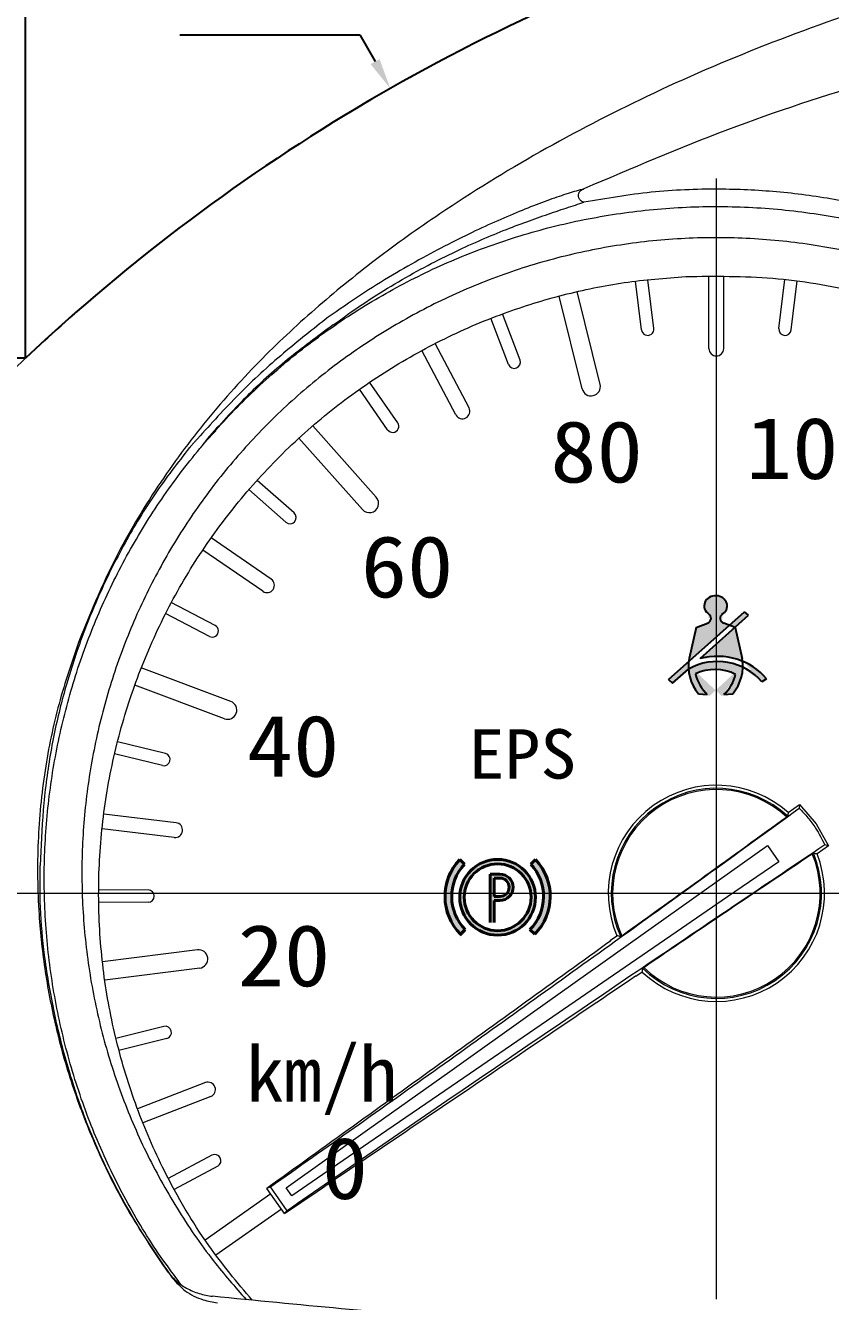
# Model space of a CAD drawing. Header units: millimetres. Extents: x 0 to 1188, y 0 to 840.
# Drawn here: x 159 to 224.2, y 651.1 to 754.4 of the extents above; entities that cross this region are included whole.
import ezdxf

# ---------------------------------------------------------------- set-up
doc = ezdxf.new("R2010")
doc.units = ezdxf.units.MM
doc.linetypes.add('1', pattern=[0])
doc.layers.add('1轮廓实线层', color=7, linetype='Continuous', lineweight=40)
doc.layers.add('5剖面线层', color=2, linetype='Continuous', lineweight=20)
doc.layers.add('1轮廓层', color=7, linetype='Continuous')
doc.layers.add('7', color=7, linetype='Continuous')
doc.styles.add('10', font='simhei.ttf', dxfattribs={"width": 1.4})
doc.styles.add('PC_TEXTSTYLE', font='txt.shx', dxfattribs={"width": 0.8, "bigfont": 'hzfs.shx'})
doc.styles.add('STYLE3', font='simhei.ttf', dxfattribs={"width": 0.8, "height": 4})
doc.styles.add('样式 2', font='', dxfattribs={"height": 5})
doc.styles.get('样式 2').set_extended_font_data('DotumChe')
doc.dimstyles.new('副本 (2) (2)TH_GBDIM', dxfattribs={"dimtxt": 3.5, "dimasz": 2.5, "dimexe": 2, "dimexo": 0, "dimgap": 1.5, "dimtad": 1, "dimtoh": 1, "dimdec": 1, "dimdsep": 46, "dimtxsty": 'PC_TEXTSTYLE', "dimcen": 2.5, "dimazin": 2, "dimtfac": 0.714286, "dimtdec": 1, "dimtmove": 0, "dimatfit": 3, "dimfxl": 1, "dimtolj": 1, "dimtzin": 0, "dimarcsym": 0})

# ---------------------------------------------------------------- blocks, each defined once
blk = doc.blocks.new('*D33')
at = {"layer": '7', "color": 0, "lineweight": -2, "ltscale": 5, "transparency": 16777216}
for p, q in [((136.3960392826853, 672.9639579835743), (136.3960392826853, 598.0191005330507)), ((462.480265652543, 672.9639579835743), (462.480265652543, 598.0191005330507)), ((459.980265652543, 600.0191005330507), (138.8960392826853, 600.0191005330507))]:
    blk.add_line(p, q, dxfattribs=at)
at = {"layer": '7', "color": 0, "ltscale": 5, "transparency": 16777216}
for points in [[(138.8960392826853, 600.4357671997174), (138.8960392826853, 599.6024338663841), (136.3960392826853, 600.0191005330507)], [(459.980265652543, 600.4357671997174), (459.980265652543, 599.6024338663841), (462.480265652543, 600.0191005330507)]]:
    blk.add_solid(points, dxfattribs=at)
at = {"layer": 'DEFPOINTS', "color": 0, "ltscale": 5, "transparency": 16777216}
for p in [(136.3960392826853, 672.9639579835743), (462.480265652543, 672.9639579835743), (136.3960392826853, 600.0191005330507)]:
    blk.add_point(p, dxfattribs=at)
at = {"layer": '7', "color": 0, "ltscale": 5, "transparency": 16777216, "insert": (299.4381524676141, 603.2691005330507), "char_height": 3.5, "attachment_point": 5, "style": 'PC_TEXTSTYLE'}
blk.add_mtext('\\A1;326.1', dxfattribs=at)
blk = doc.blocks.new('*D34')
at = {"layer": '7', "color": 0, "lineweight": -2, "ltscale": 5, "transparency": 16777216}
for p, q in [((142.7839733713922, 704.7729266169877), (142.7839733713922, 813.930955731501)), ((456.0923315638363, 704.7729266169877), (456.0923315638363, 813.930955731501)), ((145.2839733713922, 811.930955731501), (453.5923315638363, 811.930955731501))]:
    blk.add_line(p, q, dxfattribs=at)
at = {"layer": '7', "color": 0, "ltscale": 5, "transparency": 16777216}
for points in [[(145.2839733713922, 812.3476223981676), (145.2839733713922, 811.5142890648343), (142.7839733713922, 811.930955731501)], [(453.5923315638363, 812.3476223981676), (453.5923315638363, 811.5142890648343), (456.0923315638363, 811.930955731501)]]:
    blk.add_solid(points, dxfattribs=at)
at = {"layer": 'DEFPOINTS', "color": 0, "ltscale": 5, "transparency": 16777216}
for p in [(456.0923315638363, 811.930955731501), (142.7839733713922, 704.7729266169877), (456.0923315638363, 704.7729266169877)]:
    blk.add_point(p, dxfattribs=at)
at = {"layer": '7', "color": 0, "ltscale": 5, "transparency": 16777216, "insert": (299.4381524676143, 815.180955731501), "char_height": 3.5, "attachment_point": 5, "style": 'PC_TEXTSTYLE'}
blk.add_mtext('\\A1;313.3', dxfattribs=at)
blk = doc.blocks.new('*D35')
at = {"layer": '7', "color": 0, "lineweight": -2, "ltscale": 5, "transparency": 16777216}
for p, q in [((159.0229906195459, 727.4906111243577), (159.0229906195459, 806.3837288747513)), ((439.8533068651018, 727.4906111243574), (439.8533068651018, 806.3837288747513)), ((437.3533068651018, 804.3837288747513), (161.5229906195459, 804.3837288747513))]:
    blk.add_line(p, q, dxfattribs=at)
at = {"layer": '7', "color": 0, "ltscale": 5, "transparency": 16777216}
for points in [[(161.5229906195459, 804.800395541418), (161.5229906195459, 803.9670622080847), (159.0229906195459, 804.3837288747513)], [(437.3533068651018, 804.800395541418), (437.3533068651018, 803.9670622080847), (439.8533068651018, 804.3837288747513)]]:
    blk.add_solid(points, dxfattribs=at)
at = {"layer": 'DEFPOINTS', "color": 0, "ltscale": 5, "transparency": 16777216}
for p in [(159.0229906195459, 804.3837288747513), (159.0229906195459, 727.4906111243577), (439.8533068651018, 727.4906111243574)]:
    blk.add_point(p, dxfattribs=at)
at = {"layer": '7', "color": 0, "ltscale": 5, "transparency": 16777216, "insert": (299.4381487423238, 807.6337288747513), "char_height": 3.5, "attachment_point": 5, "style": 'PC_TEXTSTYLE'}
blk.add_mtext('\\A1;280.8', dxfattribs=at)
blk = doc.blocks.new('*D47')
at = {"layer": '7', "color": 0, "lineweight": -2, "ltscale": 5, "transparency": 16777216}
for p, q in [((218.3083109611332, 762.3620775822014), (92.39928242992711, 762.3620775822014)), ((94.39928242992711, 759.8620775822014), (94.3992824299271, 686.6645021548554)), ((154.3975035545391, 684.1645021548554), (92.3992824299271, 684.1645021548554))]:
    blk.add_line(p, q, dxfattribs=at)
at = {"layer": '7', "color": 0, "ltscale": 5, "transparency": 16777216}
for points in [[(93.98261576326044, 759.8620775822014), (94.81594909659378, 759.8620775822014), (94.39928242992711, 762.3620775822014)], [(93.98261576326043, 686.6645021548554), (94.81594909659377, 686.6645021548554), (94.3992824299271, 684.1645021548554)]]:
    blk.add_solid(points, dxfattribs=at)
at = {"layer": 'DEFPOINTS', "color": 0, "ltscale": 5, "transparency": 16777216}
for p in [(218.3083109611332, 762.3620775822014), (94.3992824299271, 684.1645021548554), (154.3975035545391, 684.1645021548554)]:
    blk.add_point(p, dxfattribs=at)
at = {"layer": '7', "color": 0, "ltscale": 5, "transparency": 16777216, "insert": (91.14928242992698, 723.2632898685284), "char_height": 3.5, "attachment_point": 5, "rotation": 90, "style": 'PC_TEXTSTYLE'}
blk.add_mtext('\\A1;78.2', dxfattribs=at)
blk = doc.blocks.new('*D48')
at = {"layer": '7', "color": 0, "lineweight": -2, "ltscale": 5, "transparency": 16777216}
for p, q in [((159.0229906195459, 727.4906111243577), (105.2893882705807, 727.4906111243577)), ((107.2893882705807, 724.9906111243577), (107.2893882705807, 686.6645021548554)), ((154.3975035545391, 684.1645021548554), (105.2893882705807, 684.1645021548554))]:
    blk.add_line(p, q, dxfattribs=at)
at = {"layer": '7', "color": 0, "ltscale": 5, "transparency": 16777216}
for points in [[(106.8727216039141, 724.9906111243577), (107.7060549372474, 724.9906111243577), (107.2893882705807, 727.4906111243577)], [(106.8727216039141, 686.6645021548554), (107.7060549372474, 686.6645021548554), (107.2893882705807, 684.1645021548554)]]:
    blk.add_solid(points, dxfattribs=at)
at = {"layer": 'DEFPOINTS', "color": 0, "ltscale": 5, "transparency": 16777216}
for p in [(159.0229906195459, 727.4906111243577), (107.2893882705807, 684.1645021548554), (154.3975035545391, 684.1645021548554)]:
    blk.add_point(p, dxfattribs=at)
at = {"layer": '7', "color": 0, "ltscale": 5, "transparency": 16777216, "insert": (104.0393882705806, 705.8275566396065), "char_height": 3.5, "attachment_point": 5, "rotation": 90, "style": 'PC_TEXTSTYLE'}
blk.add_mtext('\\A1;43.3', dxfattribs=at)

msp = doc.modelspace()

# ---------------------------------------------------------------- hatches: boundary and pattern name
at = {"layer": '1轮廓实线层'}
h = msp.add_hatch(color=1, dxfattribs=at)
edge = h.paths.add_edge_path()
edge.add_line((194.554704015887, 686.5229146701829), (194.1717532734874, 686.9058654125822))
edge.add_arc((197.3256356234513, 683.9096675386304), 4.350192590826866, 136.4687086491134, 224.7198556000363)
edge.add_line((194.2345816000045, 680.8486937390994), (194.617393872697, 681.2315060117919))
edge.add_arc((197.3256356234513, 683.9096675386304), 3.808821674004546, 136.6775210682075, 224.680036589828, ccw=False)
h = msp.add_hatch(color=1, dxfattribs=at)
edge = h.paths.add_edge_path()
edge.add_arc((197.2317532734876, 683.8458654125827), 3.065048314871552, 0, 360)
edge = h.paths.add_edge_path(flags=16)
edge.add_arc((197.2317532734876, 683.8458654125827), 2.7044543954749, 0, 360)
h = msp.add_hatch(color=1, dxfattribs=at)
edge = h.paths.add_edge_path()
edge.add_line((199.9088025310882, 686.5229146701829), (200.2917532734878, 686.9058654125822))
edge.add_arc((197.1378709235241, 683.9096675386304), 4.350192590826866, -44.68731483626431, 43.53129135088659, ccw=False)
edge.add_line((200.2306629084305, 680.8504497766228), (199.847849351065, 681.2332633339877))
edge.add_arc((197.1378709235241, 683.9096675386304), 3.808821674004546, 315.3571295415703, 403.3224789317924)
h = msp.add_hatch(color=1, dxfattribs=at)
edge = h.paths.add_edge_path()
edge.add_arc((197.4125105636078, 684.6524999491082), 1.070204256222439, 270.0000000000014, 450.0000000000014)
edge.add_line((197.4125105636078, 685.7227042053307), (196.6341801954461, 685.7227042053307))
edge.add_line((196.6341801954461, 685.7227042053307), (196.6341801954461, 681.7986219325151))
edge.add_line((196.6341801954461, 681.7986219325151), (196.9584845155134, 681.7986219325151))
edge.add_line((196.9584845155134, 681.7986219325151), (196.9584845155134, 683.5822956928857))
edge.add_line((196.9584845155134, 683.5822956928857), (197.4125105636078, 683.5822956928857))
edge = h.paths.add_edge_path(flags=16)
edge.add_line((197.4125105636078, 685.3983998852627), (196.9584845155134, 685.3983998852627))
edge.add_line((196.9584845155134, 685.3983998852627), (196.9584845155134, 683.9066000129526))
edge.add_line((196.9584845155134, 683.906600012953), (197.4125105636078, 683.906600012953))
edge.add_arc((197.4125105636078, 684.6524999491082), 0.7458999361550329, 270.000000000002, 450.000000000002)
at = {"layer": '1轮廓层'}
h = msp.add_hatch(color=1, dxfattribs=at)
edge = h.paths.add_edge_path()
edge.add_ellipse((214.8806205962489, 707.4277722610193), major_axis=(-0.931338226818594, 9.825573107353227e-13), ratio=0.8888888888886781, start_angle=122.0689974536842, end_angle=255.0965832346325)
edge.add_line((215.1201518672531, 708.227779995769), (214.6410893252448, 708.227779995769))
edge.add_ellipse((214.8806205962499, 707.4277722610193), major_axis=(-0.931338226818534, 5.2015557712864e-13), ratio=0.8888888888886357, start_angle=-75.09658323449148, end_angle=52.80195344800924)
edge.add_ellipse((214.0299655258921, 706.4315269165747), major_axis=(0.4756987019504359, 8.9637416643036e-13), ratio=0.8888888888902183, start_angle=293.4039310502151, end_angle=412.80195344798375, ccw=False)
edge.add_line((214.2189182147938, 706.0434720533087), (213.2874332368781, 705.6851027878768))
edge.add_line((213.2874332368781, 705.6851027878768), (212.7252158584704, 703.1850088201916))
edge.add_ellipse((216.9777715348325, 702.5641166689791), major_axis=(4.309540249004896, 6.652662174298196e-10), ratio=0.8888888890218665, start_angle=170.6721721039432, end_angle=174.675686144191)
edge.add_line((212.6868251831354, 702.9195795064159), (215.9854757937389, 705.8671881362366))
edge.add_line((215.9854757937389, 705.8671881362363), (215.5272729386395, 706.0434720533087))
edge.add_ellipse((215.7162256275421, 706.4315269165747), major_axis=(0.475698701951567, 2.429696869604734e-13), ratio=0.8888888888882923, start_angle=135.8149892443824, end_angle=246.5960689496026, ccw=False)
edge = h.paths.add_edge_path()
edge.add_ellipse((212.7684196186017, 702.5641166689741), major_axis=(4.309540248988186, 5.218990662266477e-10), ratio=0.8888888887941534, start_angle=5.783702854934273, end_angle=9.327827880823527)
edge.add_line((217.020975294962, 703.1850088201916), (216.4587579165543, 705.6851027878768))
edge.add_line((216.4587579165543, 705.6851027878768), (216.4468891956064, 705.689669028781))
edge.add_line((216.4468891956064, 705.689669028781), (213.6192969280307, 703.1629887726992))
edge.add_ellipse((215.0217565071196, 699.0262358141092), major_axis=(-4.860574605974344, 2.264594258784748e-12), ratio=0.888888888888822, start_angle=245.2585876277787, end_angle=286.7704374072983, ccw=False)
edge = h.paths.add_edge_path()
edge.add_ellipse((212.7684196186017, 702.5641166689795), major_axis=(3.800694680424927, 1.542081406719249e-12), ratio=0.8888888888892853, start_angle=316.8735678628165, end_angle=348.50668542497635, ccw=False)
edge.add_line((215.542345174799, 700.2546100357606), (216.2546430374275, 700.3121585645522))
edge.add_ellipse((212.7684196186017, 702.56411666898), major_axis=(-4.309540248995298, 2.891713205989628e-11), ratio=0.8888888888875196, start_angle=143.9939412564923, end_angle=178.5990569553017)
edge.add_ellipse((215.0217565071196, 699.0262358141092), major_axis=(-4.385931126658715, 6.274423416515382e-13), ratio=0.8888888888890287, start_angle=242.0614536388994, end_angle=302.3185165571419)
edge.add_ellipse((216.9777715348316, 702.5641166689791), major_axis=(4.309540248994785, 1.212527253717706e-11), ratio=0.8888888888885023, start_angle=183.6401662475272, end_angle=216.0060587436968)
edge.add_line((213.4915481160058, 700.3121585645524), (214.2038459786343, 700.2546100357608))
edge.add_ellipse((216.9777715348316, 702.56411666898), major_axis=(-3.800694680425276, 5.518650110856242e-12), ratio=0.8888888888896072, start_angle=370.7418611591143, end_angle=403.12643213724243, ccw=False)
edge.add_ellipse((214.8223664035111, 699.2009507480282), major_axis=(3.456723645529718, 1.18760661189869e-12), ratio=0.8888888888893157, start_angle=61.10070856729487, end_angle=117.17444030202759, ccw=False)
edge = h.paths.add_edge_path()
edge.add_line((211.0559127566646, 701.4622285741004), (211.3876869467056, 701.1688664433409))
edge.add_line((211.3876869467056, 701.1688664433411), (212.6769259343398, 702.3209047809692))
edge.add_ellipse((216.9777715348316, 702.5641166689791), major_axis=(-4.30954024899543, 2.810184460187597e-11), ratio=0.8888888888863521, start_angle=354.6756861537359, end_angle=363.64016624813723, ccw=False)
edge.add_line((212.6868251831345, 702.9195795064154), (211.0559127566646, 701.4622285741004))
edge = h.paths.add_edge_path()
edge.add_ellipse((212.7684196186017, 702.5641166689777), major_axis=(-4.309540248995151, 3.008169172704522e-11), ratio=0.8888888889102204, start_angle=178.5990569553958, end_angle=185.7837028623718, ccw=False)
edge.add_ellipse((215.0217565071196, 699.0262358141092), major_axis=(4.38593112665251, 4.593295766831668e-11), ratio=0.8888888888895177, start_angle=395.2296497793878, end_angle=422.0614536383158, ccw=False)
edge.add_line((218.6043889669907, 701.275166249434), (218.9920998285504, 701.5185444821816))
edge.add_ellipse((215.0217565071196, 699.0262358141097), major_axis=(4.860574605968803, 3.044742470274199e-11), ratio=0.8888888888893484, start_angle=35.2296497796418, end_angle=65.25858762740583)
h.paths.add_polyline_path([(217.5425624958241, 706.6687409149652), (217.2107883057859, 706.962103045724), (215.9854757937389, 705.8671881362368), (216.4468891956074, 705.689669028781)])

# ---------------------------------------------------------------- linework, layer by layer
at = {"color": 7, "linetype": 'Continuous', "lineweight": 15}
for p, q in [((173.728857194787, 720.9545036140294), (173.7230308407602, 720.9545036140294)), ((220.752161338632, 690.7035992660756), (221.6648277206127, 691.3599418979397)), ((221.6648277206127, 691.3599418979397), (221.6410353760825, 691.0491211364997)), ((219.0721981717682, 688.025805959132), (219.9880050876118, 686.7138203107661)), ((224.0115728183214, 687.9979804393963), (223.0808123738245, 687.3675604559999)), ((224.0115728183214, 687.9979804393963), (223.7116072390436, 688.0828073370781)), ((206.372464639488, 680.3624379551875), (206.8887763316927, 680.7337480155566)), ((208.9425673024111, 677.7914755128918), (208.4160134984149, 677.4348305843446)), ((179.9782163910941, 658.249444646593), (178.5588951177776, 660.2827727996769)), ((180.1882802141974, 658.4726422485055), (178.8408338530116, 660.4030001777683)), ((180.5635005616041, 659.6821998422961), (180.1055971904123, 660.3381935937546))]:
    msp.add_line(p, q, dxfattribs=at)
at = {"color": 7, "linetype": 'Continuous', "lineweight": 15, "flags": 128}
for points in [[(221.6648277206127, 691.3599418979397), (223.0150617865372, 689.8024137238426), (224.0115728183214, 687.9979804393963)], [(206.7792538120334, 679.291084532736), (210.8743452397816, 682.200845233946), (214.9735397298036, 685.1135109898978), (219.0721981717682, 688.025805959132)], [(219.9880050876118, 686.7138203107661), (215.8411737871052, 683.8705260049774), (211.6938145505835, 681.026867636836), (207.5505969879234, 678.1860471056752)], [(180.1055971904123, 660.3381935937546), (186.705520200539, 665.0277505693225), (193.3589729334974, 669.755343592904), (200.0541718835045, 674.5125974534647), (206.7792538120334, 679.291084532736)], [(207.5505969879234, 678.1860471056752), (200.7464865819861, 673.520773962683), (193.9726163726064, 668.8762329333956), (187.2409728512775, 664.2606492889602), (180.5635005616041, 659.6821998422961)]]:
    msp.add_lwpolyline(points, dxfattribs=at)
at = {"color": 7, "linetype": 'Continuous', "lineweight": 15}
for centre, radius, start, end in [((214.9381525860385, 684.1644999861605), 8.750000981018621, 48.35923667809737, 203.0843523241461), ((214.9381531887652, 684.1645021548547), 8.50343855571598, 47.23488970357364, 204.4165361126765), ((214.9381531887652, 684.1645021548547), 8.397404318877584, 47.35739201549903, 204.2973087151684), ((214.9381529756361, 684.1645005055011), 8.749999721222789, 226.747890009455, 21.47307812581129), ((214.9381531887652, 684.1645021548547), 8.50343855571598, 225.4157430375501, 22.59738944663735), ((214.9381531887652, 684.1645021548547), 8.39740431887755, 225.5349704350357, 22.47488713469309)]:
    msp.add_arc(centre, radius, start, end, dxfattribs=at)
for points, knots in [([(299.4381524676141, 767.2205639365525), (296.6627453290164, 767.1896417671435), (291.1086868642381, 767.1277612832437), (282.8162978549519, 766.6459699505378), (273.0854266357226, 765.7599559844164), (262.0076864617488, 764.2599396866242), (250.1924045760411, 762.0705498818334), (239.1395204982578, 759.4704898473303), (228.8048022765615, 756.4633641295304), (218.8095213900365, 752.9031900478683), (209.3616502171105, 748.8224128149243), (200.5748174052296, 744.2605295017379), (193.3156674783386, 739.7757971468466), (187.2973699948921, 735.4778484526923), (182.3963695057819, 731.4972710385325), (177.7048654110072, 727.0914314499898), (173.3419335358869, 722.2092958653), (169.3867785103214, 716.7655741889389), (165.9649879437436, 710.9560251780715), (164.2452719677522, 706.783064192424), (163.3854694718179, 704.696718353352)], [0, 0, 0, 0, 0.04713882072838785, 0.09433274226514052, 0.1414843047109799, 0.2145668108878993, 0.2876636122850687, 0.3523532110324962, 0.4170382476491193, 0.4831805933211104, 0.5493210953289012, 0.6126363893950918, 0.6759521071364133, 0.7192466100095866, 0.7625703604305298, 0.8058448680273667, 0.8537182162213413, 0.9015892137622404, 0.9507977824156225, 1, 1, 1, 1]), ([(159.0229906195459, 727.4906111243577), (160.9328074321279, 729.2366669634209), (164.7557709382577, 732.7318229953644), (171.0057528371997, 737.7567507750903), (177.7066995975053, 742.6262180028557), (184.9189016609062, 747.2735221430139), (192.5584714536164, 751.6207872135417), (200.6609568167755, 755.6230013450188), (209.218890123512, 759.2849371456359), (215.2800588056525, 761.3368904634383), (218.308310961133, 762.3620775822014)], [0, 0, 0, 0, 0.1167536176284105, 0.2337108022410859, 0.3595417155169603, 0.485441804341845, 0.6112479705998409, 0.7408216747167536, 0.8705105626732579, 1, 1, 1, 1]), ([(299.4381524676141, 759.1101226690621), (295.4668862412843, 759.0632200594998), (287.5242182921195, 758.969413240095), (275.6037260772923, 758.2459109669744), (263.6910466248594, 757.1237863369993), (251.6945506340337, 755.4522262192554), (239.6786808825643, 753.1497702637926), (227.6483342815459, 750.0433051470441), (215.7720941956322, 746.1338886903882), (208.0716854921611, 742.8391636130086), (204.2214535230455, 741.1917892578454)], [0, 0, 0, 0, 0.1220427738130362, 0.2440897116303151, 0.3669026006771309, 0.4897035008970811, 0.6162064487599874, 0.7426857110268351, 0.8713419326602523, 1, 1, 1, 1]), ([(204.2214535230455, 741.1917892578454), (203.8059124210888, 741.0724783090354), (202.9748299322348, 740.8338563296029), (201.4425588944612, 740.3117805777224), (199.7071097546195, 739.6575776596756), (197.7819099118344, 738.8604566586487), (195.7149439367629, 737.9301510608893), (193.5148536525455, 736.8581834417341), (191.1806614384898, 735.6274542007359), (188.7087346744788, 734.210490312272), (186.1398832480709, 732.6201276174756), (184.3880547192184, 731.4008010774503), (183.5090555304346, 730.7889906051964)], [0, 0, 0, 0, 0.09750919477047332, 0.1950184564039742, 0.2954302941325984, 0.3958437158041526, 0.4933366477915265, 0.5908314797090886, 0.691063488012046, 0.7912988743045914, 0.8952819199121255, 1, 1, 1, 1]), ([(204.2214684242067, 740.1064110282273), (204.141712374344, 740.1289633028591), (204.0344914712796, 740.1592816957125), (203.8991591211604, 740.2851071511732), (203.8324820540561, 740.3810345813458), (203.7904561906987, 740.493507483834), (203.7751950416823, 740.5725419664882), (203.771652846191, 740.6499055940653), (203.7773244803493, 740.725092749246), (203.800766999806, 740.8224930809001), (203.861159995605, 740.9509726037086), (203.957581520586, 741.0576597989643), (204.0364853374576, 741.1033885589641), (204.0740363353548, 741.1251512649865)], [0, 0, 0, 0, 0.2739320627535364, 0.3682635135175171, 0.4763635875916284, 0.5201823835337773, 0.5644586967622992, 0.5849092545616374, 0.6180497947833458, 0.6592544868537831, 0.7273252814950462, 0.8702317810827664, 1, 1, 1, 1]), ([(204.0740363353548, 741.1251512649865), (204.0939493532182, 741.134160359074), (204.1286900707255, 741.149877835694), (204.1777716401939, 741.1720596209686), (204.2068929636607, 741.1852127430379), (204.2214535230455, 741.1917892578454)], [0, 0, 0, 0, 0.4017296243996496, 0.7008669148577895, 1, 1, 1, 1]), ([(233.3024032467661, 738.0036634686799), (231.853741747801, 738.4778764270936), (228.9564219435797, 739.4263012984752), (224.4367941718897, 740.3954025517173), (219.8139965643195, 741.012856895285), (214.8624802045938, 741.2328220435772), (209.6350146348461, 741.0200834691741), (206.032001150784, 740.4117186918465), (204.2215354794321, 740.1060235980362)], [0, 0, 0, 0, 0.1549269100327386, 0.3098534785147506, 0.4692808126504846, 0.6287085208317376, 0.8134310404129191, 1, 1, 1, 1]), ([(171.6459529616802, 652.4603838626456), (171.6626615478606, 652.4320790498377), (169.4857339761684, 655.2671189495068), (166.7759912835504, 659.8915341684938), (164.5123038708748, 664.7160828131127), (162.7473915247783, 669.7159922152796), (161.480683129593, 674.829338257181), (160.7160765182853, 680.0247372756708), (160.4548078463195, 685.2455444554189), (160.6930075350235, 690.4361322137638), (161.4192444139358, 695.5548940635126), (162.6210094861776, 700.5630682495289), (164.2857721684422, 705.4216787795176), (166.3922072642627, 710.0852549482868), (168.9230623872077, 714.526965520032), (171.8638975162971, 718.7181044187214), (175.1940158271066, 722.6233190548414), (178.8902897981309, 726.2111439792088), (182.9299519410365, 729.4492632533431), (187.2889118457958, 732.3066153398449), (191.933032547478, 734.7502244854122), (196.8271724354022, 736.7483659150184), (201.9220202935669, 738.2694148728665), (207.1661246755111, 739.2906502082851), (212.5070493335363, 739.7944817513253), (217.8686740075516, 739.7689558297293), (223.1898988935297, 739.2186130154132), (228.4118712249615, 738.1549908641721), (233.4786285387427, 736.5939936158584), (238.3358821999766, 734.5642180504146), (242.9333298241029, 732.1005093523036), (247.2536485170276, 729.2234103926025), (251.261768127177, 725.9659427615475), (254.9241445181294, 722.3633876312351), (258.2206556479887, 718.4460010120629), (261.1319601312414, 714.2433862409562), (263.637040062001, 709.7837420474498), (265.7139999453057, 705.1058428573983), (267.3475994728108, 700.241045809335), (268.520560152185, 695.2198014127989), (269.2148468124014, 690.0884337381303), (269.4194152934767, 684.8892389833757), (269.1242770561048, 679.6650064502869), (268.3233278630926, 674.4690464047499), (267.0192511505481, 669.3523265518152), (265.2176811098286, 664.3666318203), (262.931979391984, 659.5613671117464), (260.1746020842215, 654.9982791904331), (257.1333875952266, 650.8667953530376), (254.8460512316949, 648.4195019180561), (253.7668790254913, 647.2799514287278)], [0, 0, 0, 0, 0.02089593881333014, 0.04181450376912983, 0.06274875528093463, 0.08352530359746643, 0.1043137962526594, 0.1251087896988816, 0.1459777987512459, 0.1667974541392705, 0.1875432557115391, 0.2084145304686775, 0.2292793542911714, 0.2500840096869404, 0.2708922583616688, 0.2917735060857239, 0.3126537310509997, 0.333489201100092, 0.3543758192288767, 0.3752509850086726, 0.3961088402657517, 0.416980785605362, 0.4378593343111487, 0.4586593941820672, 0.4794925684919535, 0.5004075787534191, 0.5211004795730355, 0.5418821519620272, 0.5627874711149101, 0.5835056667961754, 0.6042695201817049, 0.6250490921553135, 0.6459018215497088, 0.6667428664961468, 0.6875003281040466, 0.7083604224970691, 0.7292257135434215, 0.7500269314806896, 0.7708425474629028, 0.7917030643299633, 0.8125654466915804, 0.8333555687968336, 0.8542020633250261, 0.8750892134261551, 0.8958578493738539, 0.9166861105353956, 0.937569150536549, 0.9583498726488099, 0.979164129910242, 0.9974996747751157, 0.9974996747751157, 0.9974996747751157, 0.9974996747751157]), ([(183.9169897192774, 730.1712331655831), (184.7009930514373, 730.7360641019027), (186.2689704565448, 731.8657048949017), (188.6447320395112, 733.3602578198647), (191.0029300568908, 734.7049186618831), (193.2898348603312, 735.8757980969692), (195.4525301749418, 736.8766151838449), (197.4881281747748, 737.7335926707758), (199.3888735227388, 738.4656489499496), (201.1838054190532, 739.1054242508912), (202.8405323042987, 739.6588160892497), (203.759992218208, 739.9565708533148), (204.2214758747873, 740.1060161474556)], [0, 0, 0, 0, 0.09628864054510725, 0.1925736875726072, 0.2916690254858418, 0.3907654200657293, 0.4870485825909714, 0.5833350253026062, 0.6822643282743489, 0.781197704194228, 0.8901815272107895, 1, 1, 1, 1]), ([(249.0477981293211, 647.3566320323791), (250.1291345844108, 648.3461674998105), (252.4647626608942, 650.5206017093892), (255.6464421808225, 654.2971388345611), (258.6164009659358, 658.5572021493144), (261.1235955883978, 663.096098500589), (263.1602841186159, 667.8406520067851), (264.7061060194028, 672.7522989711094), (265.7505415244943, 677.7710912507123), (266.2906307526773, 682.8377971289588), (266.3296831481457, 687.9094819573565), (265.8738020982287, 692.9365778559077), (264.9357923499031, 697.8682753806529), (263.5307653533555, 702.6656676364182), (261.6728119674851, 707.2952893441525), (259.38143297649, 711.7148614238722), (256.6793997766588, 715.8864567496175), (253.5778895465151, 719.792271421542), (250.0990976116743, 723.3926983086451), (246.2719354725537, 726.6481145590833), (242.1222179564036, 729.5322208003408), (237.665056418818, 732.0161451219674), (232.9467010671242, 734.0588267713647), (228.0208622452974, 735.6270113019266), (222.9198448034763, 736.6994889802377), (217.6904082381504, 737.251601960595), (212.4039780524975, 737.2631151523492), (207.1650460632757, 736.7322528973518), (202.0450768590151, 735.6770905246699), (197.092348868237, 734.120576630467), (192.3547887148277, 732.0871373648986), (187.8778934453424, 729.6092419752833), (183.6999958896588, 726.7236414346103), (179.8518112240854, 723.462730516331), (176.3607237340873, 719.8627472291387), (173.2498667813179, 715.9612571491912), (170.5332840261938, 711.7816745864952), (168.2338987945295, 707.3610398201981), (166.3718475507501, 702.7404220821109), (164.9600888942919, 697.9494005387851), (164.0137353663304, 693.0173696063621), (163.5505765636938, 687.9953437281893), (163.5808237665924, 682.9370528927459), (164.1096665341224, 677.8707286105991), (165.144535277577, 672.8502875507056), (166.6815465225077, 667.9390025556495), (168.7042530181147, 663.1877513589347), (171.2135349890209, 658.6484819258801), (173.9452499225508, 654.6473857118629), (175.976625133603, 652.3017757727087), (176.8816908269905, 651.2789341019445)], [0.003209717309324735, 0.003209717309324735, 0.003209717309324735, 0.003209717309324735, 0.02074833089735095, 0.04141253697033722, 0.06228553979362854, 0.08306913759663426, 0.1037669129284561, 0.1245998865388768, 0.1454650790926186, 0.1661904823240977, 0.1869807011468559, 0.2079052135483244, 0.2286789530116665, 0.2494481862605797, 0.2703779490210894, 0.2912205562498965, 0.3119715848972199, 0.3328064379375968, 0.3537588815257877, 0.3745259807170821, 0.395259445263743, 0.4161622248540186, 0.4370578870730916, 0.4577748070701244, 0.4785551664289786, 0.4995878608729893, 0.5205954035423827, 0.5416160380996357, 0.5624877310751809, 0.5832919101772961, 0.6042594157625275, 0.6251563401078952, 0.6459856324130835, 0.6669449135448565, 0.6878434385782642, 0.7086388197997084, 0.7295101015755726, 0.7504541463729588, 0.7712203472208293, 0.7919693989542309, 0.8128790325565818, 0.8337149372907424, 0.8544092036448246, 0.87516113101486, 0.8960843610308951, 0.9168319903418971, 0.9375323711312473, 0.9583991783354964, 0.979238364733806, 0.9956033958439955, 0.9956033958439955, 0.9956033958439955, 0.9956033958439955]), ([(177.3693346901439, 651.2314318053491), (176.149638583498, 652.6707214319483), (173.4584374571646, 655.9307428127133), (170.3670750159777, 661.2195883145578), (167.9367279855105, 666.8080812985836), (166.291323788246, 672.1890613378105), (165.2471473088149, 677.7206924608486), (164.8446496317761, 683.3398682240631), (165.0680119204135, 688.9715529539626), (165.9159095392552, 694.5413894571457), (167.3982085743912, 699.9736664817749), (169.4713783922609, 705.2049489034403), (172.1124243818606, 710.1774880700304), (175.3094331557252, 714.8153333432303), (179.0033021532427, 719.0702986956549), (183.1449577196925, 722.8878769519165), (187.6947498412728, 726.2039853341369), (192.5802777327103, 728.9940062087321), (197.5604568135477, 731.1488615461399), (202.5484211561566, 732.6789401018527), (207.4645560359882, 733.7032642146032), (210.7977809950082, 733.9670550449418), (212.4622948521433, 734.0987843755097)], [0.01091927085347984, 0.01091927085347984, 0.01091927085347984, 0.01091927085347984, 0.06084112336436807, 0.1228650066670368, 0.1723997610715781, 0.2220924142597562, 0.2716281262054506, 0.3212568649122891, 0.3710437693251881, 0.4206713605388768, 0.470220940427297, 0.5199281428159541, 0.569477766511217, 0.6190921701673224, 0.668865746539056, 0.7184812880350872, 0.7680251481177162, 0.817726084588611, 0.8672690884406022, 0.9114749111160488, 0.9557931915898158, 1, 1, 1, 1]), ([(212.4622948521433, 734.0987843755097), (214.8102148447301, 734.1186877911232), (219.5059763973318, 734.1584939574745), (226.0056433756702, 733.0536887564892), (231.8537903834372, 731.3213188631244), (237.0354338949428, 729.1215160584184), (241.9440776319814, 726.3645130449445), (246.5062699297612, 723.0616707158365), (250.675286659228, 719.2735603982064), (254.3992542394669, 715.0452679134119), (257.6106922669303, 710.4149307767657), (260.2871134709033, 705.4563972577494), (262.3987315344693, 700.2323248873313), (263.8971969574138, 694.8012734597196), (264.7825356279789, 689.2389291756735), (265.0437713742988, 683.6159954499005), (264.6571214988696, 678.0046215542543), (263.6537878699253, 672.4752052397314), (262.0440449041346, 667.0823829326155), (259.8232977322618, 661.903209610512), (257.0397152627768, 656.9949988616327), (254.0193755159569, 652.8482627372127), (251.2116735453912, 649.666058248531), (249.4973916330705, 648.0407160222771), (248.7661914968533, 647.3613579906787)], [0, 0, 0, 0, 0.0569851111973923, 0.1139683187997472, 0.1594279715678903, 0.2050330525512628, 0.2504941655195616, 0.2959968787687803, 0.3416439333289881, 0.3871452203442941, 0.4326596276475913, 0.4783206104080403, 0.5238375962444631, 0.5693336420061221, 0.6149750545833441, 0.6604704930056496, 0.7058658347985467, 0.7514051493447249, 0.7968011892827638, 0.8423751279658481, 0.8880946282770698, 0.9336671877868921, 0.9668334234576016, 0.9910846935663158, 0.9910846935663158, 0.9910846935663158, 0.9910846935663158]), ([(183.5090555304346, 730.7889906051964), (182.2970940242196, 729.8341217195748), (179.8062558836109, 727.8716634835746), (176.2404101935135, 724.617637877069), (174.0412696402709, 722.1778158105226), (172.9386337155161, 720.9545036140294)], [0, 0, 0, 0, 0.3208908017455713, 0.6594987083827709, 1, 1, 1, 1]), ([(183.9169897192774, 730.1712331655831), (182.6697029389716, 729.2567044174505), (180.1997109058343, 727.4456704534659), (176.7881326783672, 724.3589659679023), (174.7471007019051, 722.0919559646259), (173.7230308407602, 720.9545036140294)], [0, 0, 0, 0, 0.336991323386824, 0.6673412218783548, 1, 1, 1, 1]), ([(142.7839733713922, 704.7729266169877), (143.7849898282932, 706.8312487796), (145.7870027325721, 710.9478519606012), (149.5686526608529, 716.7798490499247), (153.8845245120181, 722.3650342929068), (157.3102443037226, 725.7821610439578), (159.0229906195459, 727.4906111243577)], [0, 0, 0, 0, 0.2469360115322433, 0.4938670870100063, 0.746950324384431, 1, 1, 1, 1]), ([(173.1943972462473, 720.242734748444), (173.3921082314803, 720.4833482992267), (173.7817600218909, 720.9575531126266), (174.2180914654984, 721.3922907108731), (174.4330264681635, 721.6064405921311)], [0, 0, 0, 0, 0.5074042776107807, 1, 1, 1, 1]), ([(172.2960956448374, 720.242734748444), (171.3428498049411, 719.0116137131117), (169.4363362305087, 716.5493433654269), (166.9962609414035, 712.5147106627724), (164.8790436184311, 708.2519137313411), (163.1791812970471, 703.9200329310415), (161.8773640697182, 699.6108087657085), (160.9480447707326, 695.3211460219227), (160.3969548227494, 690.9124374190174), (160.2668689474658, 687.9154734005726), (160.20180658043, 686.4165437701554)], [0, 0, 0, 0, 0.1281333127776546, 0.2562695685870869, 0.3881970323383196, 0.5201290278114531, 0.6386294687919385, 0.7571145364003841, 0.8785209912609989, 1, 1, 1, 1]), ([(163.3854694718179, 704.696718353352), (162.7991671049399, 702.9833107416966), (161.6266942639909, 699.5568809613794), (160.5004180539115, 694.081978279864), (159.9376185259487, 688.3700558547287), (160.0052413265078, 682.8957564116561), (160.5582296241405, 677.8024450315804), (161.4729794861641, 673.0984008350804), (162.8285241214787, 668.3570519073162), (164.7691690958327, 663.3639493042294), (167.3551543632302, 658.1851352570209), (169.7068816438375, 654.758720279413), (170.8898730629739, 653.0351277734549)], [0, 0, 0, 0, 0.1086359021162325, 0.2172473658285249, 0.3292952415028253, 0.4413353137278919, 0.5276676187426381, 0.6139930252989471, 0.7026774170619284, 0.7913505198335766, 0.8950428705404667, 1, 1, 1, 1]), ([(206.3036518610293, 679.9724289007945), (208.857493111529, 681.8110416221484), (213.9753993653339, 685.4956275544578), (219.082422701628, 689.1954929383191), (221.6410353760825, 691.0491211364997)], [0, 0, 0, 0, 0.499001178187082, 1, 1, 1, 1]), ([(221.6410353760825, 691.0491211364997), (221.881970270143, 690.7988329724237), (222.363841000998, 690.2982556649401), (223.088462132167, 689.3199567710028), (223.4782808399507, 688.5460375211424), (223.7116072390436, 688.0828073370781)], [0, 0, 0, 0, 0.2864519789093005, 0.572905078652048, 1, 1, 1, 1]), ([(220.6267525584678, 690.3415781153662), (218.4218637223678, 688.7407335633347), (213.983235632106, 685.5180978093449), (209.5271112946475, 682.3191028507474), (207.2845670553938, 680.7092088773006)], [0, 0, 0, 0, 0.496750074857049, 1, 1, 1, 1]), ([(220.7119385879782, 690.4072460681236), (220.7108033951499, 690.4059489959996), (220.7085332620231, 690.403355140292), (220.6918008726591, 690.3900231184434), (220.667241590897, 690.3713354379634), (220.6437712248476, 690.3539841033275), (220.6298599143597, 690.3438432646396), (220.6267525584678, 690.3415781153662)], [0, 0, 0, 0, 0.2312834137015525, 0.4625153771927107, 0.6951604664608786, 0.9319082899210949, 1, 1, 1, 1]), ([(220.752161338632, 690.7035992660756), (220.7455317120346, 690.6536490311778), (220.7324548266297, 690.5551225926088), (220.7187134560031, 690.4560778230275), (220.7119385879782, 690.4072460681236)], [0, 0, 0, 0, 0.5069729061870176, 1, 1, 1, 1]), ([(223.7116072390436, 688.0828073370781), (221.0999658188373, 686.3271855874818), (215.8662295928455, 682.8089150167566), (210.643015117204, 679.275127883888), (208.026191694184, 677.5047052860064)], [0, 0, 0, 0, 0.4990013457759387, 0.9999999999999999, 0.9999999999999999, 0.9999999999999999, 0.9999999999999999]), ([(209.055991928185, 678.1714582798957), (211.3106665124053, 679.70137660009), (215.8495252221981, 682.781237056), (220.4051352371805, 685.8368891185073), (222.6977494699329, 687.3746483616833)], [0, 0, 0, 0, 0.4967492333162057, 1, 1, 1, 1]), ([(222.6977494699329, 687.3746483616833), (222.7090721526013, 687.3821840696969), (222.7317242802751, 687.3972599863366), (222.7604143894266, 687.4157239002132), (222.7805808589796, 687.4281403109208), (222.7877226163007, 687.4319211539671), (222.7886189407677, 687.4319681843781), (222.7887629660981, 687.43197574143)], [0, 0, 0, 0, 0.2415969033990617, 0.4833380976716987, 0.7215991275474248, 0.9552653317071058, 1, 1, 1, 1]), ([(222.7887629660981, 687.43197574143), (222.8369370663313, 687.4214991819522), (222.934647922146, 687.4002497224374), (223.0316400127326, 687.3785577155568), (223.0808123738245, 687.3675604559999)], [0, 0, 0, 0, 0.4930271036048565, 1, 1, 1, 1]), ([(170.5679833683239, 653.4921869863879), (169.9866661641365, 654.3444081200123), (168.2444520103454, 656.957876032765), (165.9349419891378, 660.9711536912052), (163.9107503145628, 665.6158030765491), (162.4760875270731, 669.8523372169416), (161.3656232124224, 674.211658056865), (160.6190999858925, 678.4577335245785), (160.1793091601323, 682.5358731731039), (160.1974352343773, 685.1198485580367), (160.2065302485285, 686.4163947585434)], [0.07828700476921789, 0.07828700476921789, 0.07828700476921789, 0.07828700476921789, 0.1587105211822202, 0.3232371487317611, 0.4392447654065383, 0.5552753716415396, 0.6745008802924349, 0.7937300334257213, 0.8965011265200291, 1, 1, 1, 1]), ([(207.1952277230862, 680.6494594014321), (207.1446417278225, 680.6631029107475), (207.0420389037217, 680.690775838385), (206.9403366141335, 680.7192914032034), (206.8887763316927, 680.7337480155566)], [0, 0, 0, 0, 0.4930273187618082, 0.9999999999999999, 0.9999999999999999, 0.9999999999999999, 0.9999999999999999]), ([(207.2845670553938, 680.7092088773006), (207.2734944302906, 680.701333180858), (207.2513424348504, 680.6855769902486), (207.2232196252801, 680.6663134324053), (207.2033977809992, 680.6533943712268), (207.1963047776871, 680.6494759679572), (207.1953786161826, 680.6494617223675), (207.1952277230862, 680.6494594014321)], [0, 0, 0, 0, 0.2414228638520913, 0.4829927979295731, 0.7210431076264381, 0.9545514804988748, 1, 1, 1, 1]), ([(206.4013480080609, 680.3210600386956), (201.7901636695142, 677.002378000635), (192.509346451202, 670.3229483488062), (183.2285284110505, 663.6435198388917), (178.5588951177776, 660.2827727996769)], [0, 0, 0, 0, 0.4968511102070122, 1, 1, 1, 1]), ([(178.8408338530116, 660.4030001777683), (181.1038286227799, 662.0012560698178), (185.634098502625, 665.2007908742132), (192.4907023504061, 670.0783444306351), (199.3830080884977, 675.0019433393659), (203.995318039978, 678.314557132559), (206.3036518610293, 679.9724289007945)], [0, 0, 0, 0, 0.2496330057475788, 0.4997381797172277, 0.7496327672495099, 1, 1, 1, 1]), ([(208.9425673024111, 677.7914755128918), (208.9467750373019, 677.8448577902457), (208.95507476437, 677.9501539516777), (208.9644685751509, 678.0560053252002), (208.9690999804873, 678.1081929440065)], [0, 0, 0, 0, 0.506972681889053, 1, 1, 1, 1]), ([(208.9690999804873, 678.1081929440065), (208.9702366290198, 678.1094900838248), (208.9725097583591, 678.1120841720522), (208.9895376228856, 678.1249790884353), (209.0145917320428, 678.1429333294041), (209.0385586861535, 678.1595725691675), (209.0527918875746, 678.1692765424457), (209.055991928185, 678.1714582798957)], [0, 0, 0, 0, 0.231230655939321, 0.4624271910144876, 0.6949066696346636, 0.9314060822836129, 0.9999999999999999, 0.9999999999999999, 0.9999999999999999, 0.9999999999999999]), ([(179.9782163910943, 658.249444646593), (184.6832171385684, 661.4337249078314), (194.1528548885119, 667.8426464333832), (203.6224929637178, 674.2515674783363), (208.3871301298423, 677.4762085008365)], [0, 0, 0, 0, 0.4968511860448219, 0.9999999999999999, 0.9999999999999999, 0.9999999999999999, 0.9999999999999999]), ([(208.026191694184, 677.5047052860064), (205.6810214599898, 675.9141612360318), (200.9862521152349, 672.7300693784655), (193.9949946729835, 667.962512588249), (187.0455970994963, 663.2032252844642), (182.4754946592363, 660.0504981408731), (180.1882802141974, 658.4726422485055)], [0, 0, 0, 0, 0.2496328635272678, 0.4997371610994722, 0.7496317847561703, 1, 1, 1, 1]), ([(171.8407906645593, 637.0714844498248), (170.913151330185, 637.1314389446584), (167.9683081500041, 637.3217678566496), (163.019902005467, 638.3503706942768), (158.1682147337581, 640.1961418021101), (154.4425230198133, 642.1988592705302), (151.6979030828347, 643.997784144804), (149.1156629873024, 646.0423987167096), (146.6571113002672, 648.3727540885075), (144.3922754344426, 650.9588301611702), (142.3291551299019, 653.8160948434015), (140.5502432586784, 656.8550294557058), (139.0889126010686, 660.0035784741447), (137.9553776952885, 663.1880679659753), (137.1288932175144, 666.406014555557), (136.5760588971245, 669.6758157973084), (136.4560472547028, 671.8678843978319), (136.3960392826853, 672.9639579835743)], [0, 0, 0, 0, 0.04750855059892414, 0.1508185628263391, 0.2574001337843214, 0.3138863690559129, 0.3703742174774316, 0.4288603561376121, 0.4873492380898488, 0.5504300502487286, 0.613515857193394, 0.6789605830340478, 0.7444113659345793, 0.8074076113566542, 0.8704088137595911, 0.9352020843922348, 0.9999999999999999, 0.9999999999999999, 0.9999999999999999, 0.9999999999999999]), ([(170.4882569664774, 653.589413716963), (170.7054999658146, 653.3240919333673), (171.1426757370571, 652.7901633109273), (172.0369727080249, 652.1825564192247), (173.04940881318, 651.7254075143837), (173.7931426171083, 651.6046647912437), (174.1656251305399, 651.5441934871883)], [0, 0, 0, 0, 0.2445022852629782, 0.4920318512287108, 0.7455954646700602, 1, 1, 1, 1]), ([(170.8898730629739, 653.0351296361), (171.2215355026565, 652.6653407834492), (171.9038293019853, 651.9046135769975), (173.2360156561836, 651.2472666409806), (174.1654010039101, 651.0885262756071), (174.5525784844217, 651.022395800373)], [0, 0, 0, 0, 0.3556049113109409, 0.7315480951974266, 1, 1, 1, 1]), ([(236.9886599534807, 647.5678959223837), (229.9687878539785, 647.7717627645352), (215.9491543929194, 648.1789124050579), (194.9944737772098, 649.5079480745094), (181.0982508970567, 650.8664542777699), (174.1656251305399, 651.5441934871883)], [0, 0, 0, 0, 0.3344665646167156, 0.6679749394919238, 1, 1, 1, 1])]:
    msp.add_open_spline(points, degree=3, knots=knots, dxfattribs=at)
for points in [[(172.9377992504892, 720.9545036140294), (172.2960956448374, 720.242734748444)], [(173.728857194787, 720.9545036140294), (173.1943972462473, 720.242734748444)], [(206.4013480080609, 680.3210600386956), (206.372464639488, 680.3624379551875)], [(208.4160134984149, 677.4348305843446), (208.3871301298423, 677.4762085008365)], [(178.8408338530116, 660.4030001777683), (178.5588951177776, 660.2827727996769)], [(179.9782163910943, 658.249444646593), (180.1882802141974, 658.4726422485055)]]:
    msp.add_open_spline(points, degree=1, dxfattribs=at)
at = {"layer": '1轮廓实线层', "color": 1, "linetype": '1'}
for p, q in [((194.554704015887, 686.5229146701829), (194.1717532734874, 686.9058654125822)), ((194.554704015887, 686.5229146701829), (194.1717532734874, 686.9058654125822)), ((199.9088025310882, 686.5229146701829), (200.291753273488, 686.9058654125822)), ((199.9088025310882, 686.5229146701829), (200.291753273488, 686.9058654125822)), ((197.4125105636078, 685.722704205331), (196.6341801954461, 685.722704205331)), ((197.4125105636078, 685.398399885263), (196.9584845155134, 685.398399885263)), ((197.4125105636078, 683.9066000129533), (196.9584845155134, 683.9066000129533)), ((197.4125105636078, 683.582295692886), (196.9584845155134, 683.582295692886)), ((194.554704015887, 681.1688161549816), (194.1717532734874, 680.7858654125823)), ((194.617393872697, 681.2315060117919), (194.2345816000045, 680.8486937390994)), ((199.8477121660314, 681.2334005190221), (200.2306629084305, 680.8504497766228)), ((199.847849351065, 681.2332633339877), (200.2306629084305, 680.8504497766228))]:
    msp.add_line(p, q, dxfattribs=at)
at = {"layer": '1轮廓实线层', "color": 1, "linetype": 'Continuous'}
for p, q in [((196.6341801954461, 685.722704205331), (196.6341801954461, 681.7986219325151)), ((196.9584845155134, 685.398399885263), (196.9584845155134, 683.9066000129533)), ((196.9584845155134, 683.582295692886), (196.9584845155134, 681.7986219325151))]:
    msp.add_line(p, q, dxfattribs=at)
at = {"layer": '1轮廓实线层', "color": 1, "linetype": '1'}
for radius in [3.065048314871552, 3.065048314871552, 2.7044543954749, 2.7044543954749]:
    msp.add_circle((197.2317532734876, 683.8458654125827), radius, dxfattribs=at)
at = {"layer": '1轮廓实线层', "color": 1, "linetype": 'Continuous'}
for centre, radius, start, end in [((197.3256356234513, 683.9096675386304), 4.350192590826866, 136.4687086491199, 224.7198556000363), ((197.3256356234513, 683.9096675386304), 4.350192590826866, 136.6775210682121, 224.6873148362637), ((197.1378709235241, 683.9096675386304), 4.350192590826866, 315.3126851637363, 43.53129135088016), ((197.1378709235241, 683.9096675386304), 4.350192590826866, 315.3126851637363, 43.32247893178788), ((197.3256356234513, 683.9096675386304), 3.808821674004546, 136.6775210682121, 224.6800365898285), ((197.3256356234513, 683.9096675386304), 3.808821674004546, 136.6775210682121, 224.6873148362637), ((197.1378709235241, 683.9096675386304), 3.808821674004546, 315.3126851637363, 43.32247893178788), ((197.1378709235241, 683.9096675386304), 3.808821674004546, 315.3571295415697, 43.32247893178788), ((197.4125105636078, 684.6524999491085), 1.070204256222439, 270, 90), ((197.4125105636078, 684.6524999491085), 0.7458999361550329, 270, 90)]:
    msp.add_arc(centre, radius, start, end, dxfattribs=at)
at = {"layer": '1轮廓层', "color": 1}
for p, q in [((211.0559127566664, 701.4622285741009), (217.2107883057859, 706.962103045724)), ((213.6192969280307, 703.1629887726992), (217.542562495825, 706.6687409149661)), ((217.5425624958259, 706.6687409149642), (217.2107883057859, 706.962103045724)), ((213.287433236879, 705.6851027878768), (212.7252158584704, 703.1850088201916)), ((213.287433236879, 705.6851027878768), (214.2189182147938, 706.0434720533087)), ((216.4587579165543, 705.6851027878768), (215.5272729386395, 706.0434720533087)), ((216.4587579165543, 705.6851027878768), (217.020975294962, 703.1850088201916)), ((211.0559127566664, 701.4622285741009), (211.3876869467056, 701.1688664433416)), ((211.3876869467056, 701.1688664433416), (212.6769259343398, 702.3209047809689)), ((218.9920998285504, 701.5185444821816), (218.6043889669907, 701.275166249434)), ((213.4915481160058, 700.3121585645524), (214.2038459786343, 700.2546100357606)), ((215.5423451747981, 700.2546100357606), (216.2546430374275, 700.3121585645524))]:
    msp.add_line(p, q, dxfattribs=at)
for centre, major_axis, ratio, start_param, end_param in [((214.8806205962499, 707.4277722610193), (0.9313382268185809, 3.082804183055999e-12), 0.8888888888885619, -1.011086733420606, 4.063160592738926), ((214.0299655258912, 706.4315269165752), (0.4756987019513258, 1.222231395525175e-12), 0.8888888888891077, -1.162320672058245, 0.9215679391504992), ((215.7162256275421, 706.4315269165752), (-0.4756987019513258, 1.222020142864499e-12), 0.8888888888891077, -0.9215679391505001, 1.162320672058244), ((215.0217565071196, 699.0262358141092), (4.385931126658884, 1.722074856585606e-12), 0.8888888888889908, 0.6148733829858286, 2.134860850076824), ((215.0217565071196, 699.0262358141092), (4.860574605973624, 1.351536603378536e-12), 0.8888888888889639, 0.6148733829859698, 1.863495676551256), ((216.9777715348316, 702.5641166689795), (-4.309540248995654, 3.661402154318156e-12), 0.8888888888890512, -0.1628013086958375, 0.6284242757478951), ((215.0217565071196, 699.0262358141092), (4.860574675901152, 3.256935289135296e-07), 0.8888888799670749, 2.074149764764927, 2.076111455524322), ((214.8223664035102, 699.2009507480282), (3.456723645531162, 2.329716304175173e-12), 0.8888888888889437, 1.066408539800739, 2.045079782451708), ((212.7684196186008, 702.5641166689795), (4.309540248996567, 3.648962322212971e-12), 0.8888888888889451, -0.6284242757478246, 0.1628013086958251), ((216.9777715348316, 702.5641166689795), (-3.800694680425063, 2.79868386861647e-12), 0.8888888888892909, 0.1874808450177059, 0.7526982354320793), ((212.7684196186008, 702.5641166689795), (3.800694680427537, 4.080732166510006e-11), 0.8888888888907129, -0.7526982354413133, -0.2005961813129795)]:
    msp.add_ellipse(centre, major_axis=major_axis, ratio=ratio, start_param=start_param, end_param=end_param, dxfattribs=at)
at = {"layer": '5剖面线层', "color": 1, "linetype": 'ByBlock', "ltscale": 7}
for p, q in [((214.9381531887625, 651.3042308953948), (214.938153188762, 742.023299058382)), ((154.3975035545391, 684.1645021548554), (462.9359242315647, 684.1645021548554))]:
    msp.add_line(p, q, dxfattribs=at)
at = {"layer": '5剖面线层', "color": 0, "linetype": 'ByBlock', "ltscale": 7}
for p, q in [((208.8801044897732, 729.7665859445322), (208.3985853190597, 733.7199312801997)), ((209.8727683426614, 729.8874928308917), (209.3924218177142, 733.8312105671769)), ((214.3381531887621, 728.2645021548553), (214.3381531887624, 734.1107691867517)), ((215.5381531887624, 728.2645021548553), (215.5381531887624, 734.1075796025023)), ((220.0035380348631, 729.8874928308917), (220.4872560072502, 733.8588906613882)), ((220.9962018877513, 729.7665859445322), (221.4804553879123, 733.7423805391818)), ((204.0683997187107, 724.9992111595773), (202.2108985268892, 732.5112720220259)), ((205.5245442932032, 725.3592708465408), (203.6663708436415, 732.8740504372888)), ((198.1109086826036, 726.9791473400012), (196.6903580637249, 730.7122294401065)), ((199.0455276079524, 727.334798101816), (197.624923540709, 731.0680206595237)), ((194.9164910481863, 723.4621235221671), (192.1725348369284, 728.6713958888249)), ((193.8547768915741, 722.9028712985241), (191.1111892696601, 728.111443915574)), ((189.1475906829482, 722.2577677753518), (186.8752347151215, 725.5367485721094)), ((188.3256674993499, 721.6881694254037), (186.0527870622727, 724.9679070246275)), ((187.4107966700039, 716.2249083139975), (182.2655632095491, 722.006560383687)), ((186.2902590631429, 715.2277145155767), (181.1455150538591, 721.0088165934337)), ((180.0965621610612, 714.203036317801), (177.1029808002697, 716.8412017288733)), ((180.7577285483076, 714.9532756185417), (177.7642952248925, 717.5913105681234)), ((178.9093496328428, 709.6025703662774), (174.0494429553385, 712.9357581279082)), ((178.230621382259, 708.6129603613465), (173.3697358437626, 711.9468194789713)), ((174.3665291691814, 705.848443780256), (170.8228491125267, 707.6931668554478)), ((173.9047805559467, 704.961432947078), (170.3619110667296, 706.8057340675696)), ((175.6414552342035, 699.7013786063235), (168.395468064542, 702.4185531608125)), ((175.1147820749943, 698.2968803388385), (167.8683182642635, 701.0142336290824)), ((170.3477109032719, 695.4756672930862), (166.463122395292, 696.4162456069116)), ((170.1123803065957, 694.5037519108291), (166.2270743729223, 695.4445039354728)), ((171.2059973608179, 689.8801426824232), (165.3514372363425, 690.5644426195672)), ((171.0666858638679, 688.6882566531326), (165.2131984207549, 689.372431211807)), ((168.9362697306965, 684.441482859085), (164.9434025402509, 684.4221247410098)), ((168.9411178485152, 683.4414946112774), (164.9478368916245, 683.4221344871901)), ((172.9290754967533, 679.5969654591377), (165.2470161927542, 678.6234684895649)), ((173.1176525218816, 678.1088664350154), (165.4355865632342, 677.135368622143)), ((170.2147381223917, 673.3911022828956), (166.3427829732477, 672.4137434988579)), ((170.459481466346, 672.4215143830174), (166.5877354249076, 671.4442083819395)), ((173.5818751751985, 668.840394713807), (168.0836777703992, 666.7175918159296)), ((174.0140884449638, 667.7209342681285), (168.5156445907212, 665.5980362184123)), ((174.1083590446037, 662.9706844207699), (170.575969276322, 661.0880837679008)), ((174.5786865167074, 662.0881924553762), (171.0429487968042, 660.2038074988709)), ((178.8757162702905, 659.8288929199005), (173.5497155961164, 656.0995870993336)), ((179.7342826014901, 658.5989056539177), (174.4251660500222, 654.8814222233459))]:
    msp.add_line(p, q, dxfattribs=at)
for centre, radius, start, end in [((209.376436416218, 729.8270393877119), 0.5, 186.9444444444367, 6.9444444444498), ((220.499869961307, 729.8270393877119), 0.500000000000065, 173.0555555555633, 353.0555555555502), ((214.9381531887625, 728.2645021548553), 0.6, 180, 0), ((198.5782181452778, 727.1569727209085), 0.500000000000065, 200.8333333333419, 20.83333333332769), ((204.7964720059572, 725.1792410030591), 0.75, 193.8888888888929, 13.8888888888929), ((194.3856339698805, 723.1824974103454), 0.6, 207.777777777787, 27.77777777777245), ((188.7366290911496, 721.9729686003777), 0.5, 214.7222222222242, 34.72222222222423), ((186.8505278665734, 715.726311414787), 0.75, 221.6666666666707, 41.66666666668453), ((180.4271453546844, 714.5781559681714), 0.500000000000065, 228.611111111121, 48.61111111112098), ((178.5699855075509, 709.107765363812), 0.6, 235.5555555555571, 55.55555555555708), ((174.135654862564, 705.4049383636675), 0.5, 242.4999999999904, 62.50000000002098), ((175.3781186545984, 698.9991294725812), 0.75, 249.4444444444438, 69.44444444444376), ((170.2300456049334, 694.9897096019577), 0.500000000000065, 256.3888888888816, 76.38888888888158), ((171.1363416123427, 689.2841996677778), 0.6, 263.3333333333383, 83.33333333333826), ((168.9386937896056, 683.9414887351811), 0.5, 270.2777777777872, 90.27777777778712), ((173.023364009317, 678.8529159470763), 0.75, 277.2222222222262, 97.22222222222531), ((170.3371097943691, 672.9063083329565), 0.500000000000065, 284.166666666664, 104.1666666666639), ((173.7979818100812, 668.2806644909676), 0.6, 291.1111111111022, 111.1111111111022), ((174.3435227806558, 662.5294384380732), 0.5, 298.055555555567, 118.055555555567)]:
    msp.add_arc(centre, radius, start, end, dxfattribs=at)
at = {"layer": '7', "color": 4, "ltscale": 5}
for p, q in [((171.5063969097298, 753.6595208908318), (186.0730635763964, 753.6595208908316)), ((186.0730635763964, 753.6595208908316), (187.310944562206, 751.4875055444377))]:
    msp.add_line(p, q, dxfattribs=at)
for centre, radius, start, end in [((265.4195838659327, 614.4362338968058), 155.2466658732054, 107.665584141449, 133.2622726530849), ((173.3814583306712, 674.0404776730597), 37.00108264357933, 181.6672144560753, 267.6136027352971)]:
    msp.add_arc(centre, radius, start, end, dxfattribs=at)
msp.add_solid([(187.6729471199385, 751.6938190420728), (186.9489420044736, 751.2811920468027), (188.5488255480157, 749.3154901980438)], dxfattribs=at)

# ---------------------------------------------------------------- texts
at = {"layer": '1轮廓实线层', "color": 0, "style": 'STYLE3', "width": 1.1}
for s, p in [('80', (201.4997064644426, 717.419149024583)), ('100', (217.3286764121617, 717.7049944855171)), ('60', (186.1627368213262, 708.1148508709784)), ('40', (176.936003989354, 693.6000200549825)), ('20', (176.2019207203589, 676.6396976981423)), ('0', (183.0006506789427, 659.4225158001518))]:
    msp.add_text(s, height=5, rotation=359.999999999987, dxfattribs=at).set_placement(p)
at = {"layer": '1轮廓实线层', "style": '10'}
msp.add_text('km/h', height=4.5, dxfattribs=at).set_placement((176.8687601531283, 667.3083818577002))
at = {"layer": '1轮廓层', "color": 1, "style": '样式 2', "width": 1.125}
msp.add_text('EPS', height=3.999111809727083, dxfattribs=at).set_placement((194.8763051725098, 693.4526207489637))

# ---------------------------------------------------------------- dimensions: what is measured, and where the dimension line sits
at = {"layer": '7', "color": 4, "ltscale": 5}
for base, p1, p2, picture, middle in [((456.0923315638363, 811.930955731501), (142.7839733713922, 704.7729266169877), (456.0923315638363, 704.7729266169877), '*D34', (299.4381524676143, 815.180955731501)), ((159.0229906195459, 804.3837288747513), (439.8533068651018, 727.4906111243574), (159.0229906195459, 727.4906111243577), '*D35', (299.4381487423238, 807.6337288747513)), ((136.3960392826853, 600.0191005330507), (462.480265652543, 672.9639579835743), (136.3960392826853, 672.9639579835743), '*D33', (299.4381524676141, 603.2691005330507))]:
    dim = msp.add_linear_dim(base=base, p1=p1, p2=p2, dimstyle='副本 (2) (2)TH_GBDIM', dxfattribs=at)
    dim.commit()
    dim.dimension.update_dxf_attribs({"geometry": picture, "text_midpoint": middle})
for base, p1, picture, middle in [((94.3992824299271, 684.1645021548554), (218.3083109611332, 762.3620775822014), '*D47', (91.14928242992698, 723.2632898685284)), ((107.2893882705807, 684.1645021548554), (159.0229906195459, 727.4906111243577), '*D48', (104.0393882705806, 705.8275566396065))]:
    dim = msp.add_linear_dim(base=base, p1=p1, p2=(154.3975035545391, 684.1645021548554), angle=90, dimstyle='副本 (2) (2)TH_GBDIM', dxfattribs=at)
    dim.commit()
    dim.dimension.update_dxf_attribs({"geometry": picture, "text_midpoint": middle})

doc.saveas('drawing.dxf')
